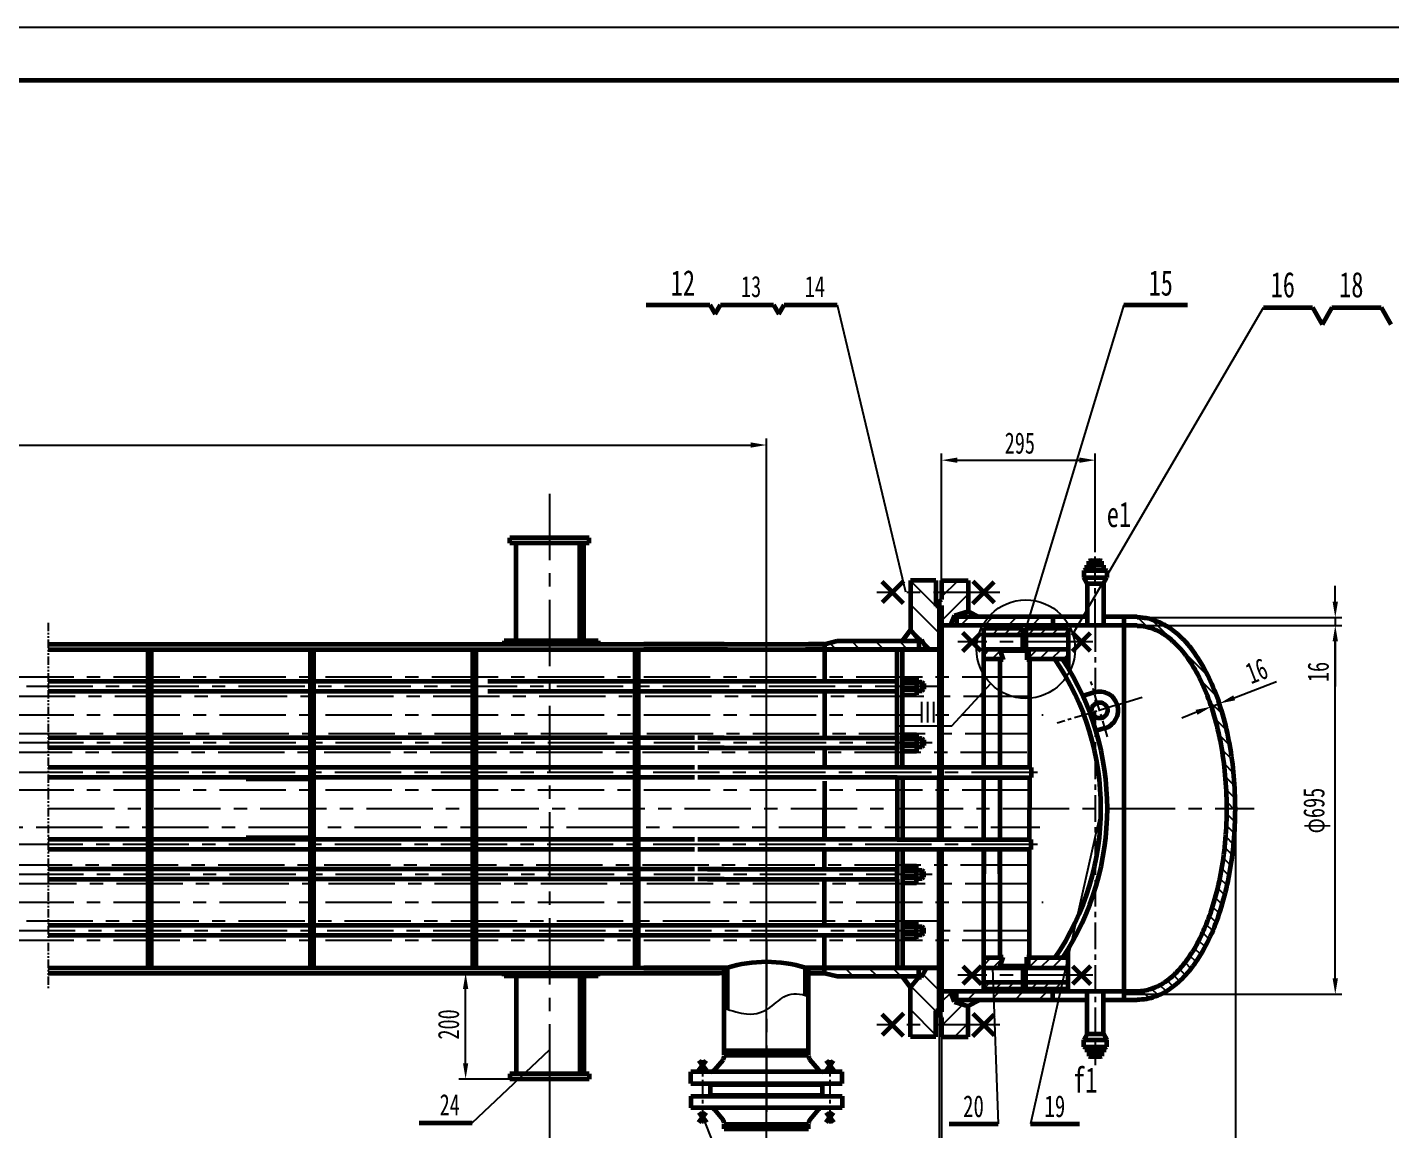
# Model space of a CAD drawing. Header units: millimetres. Extents: x 23903 to 90356, y -5632 to 81432.
# Drawn here: x 27675 to 30246, y 58534 to 60612 of the extents above; entities that cross this region are included whole.
import ezdxf

# ---------------------------------------------------------------- set-up
doc = ezdxf.new("R2010")
doc.units = ezdxf.units.MM
for name, pattern in [('CENTER', [50.8, 31.75, -6.35, 6.35, -6.35]), ('CENTERX2', [4, 2.5, -0.5, 0.5, -0.5]), ('PHANTOM2', [31.75, 15.875, -3.175, 3.175, -3.175, 3.175, -3.175])]:
    doc.linetypes.add(name, pattern=pattern)
doc.layers.get('0').update_dxf_attribs({"lineweight": 60})
doc.layers.get('DEFPOINTS').update_dxf_attribs({"color": 6, "linetype": 'PHANTOM2', "lineweight": 25})
doc.layers.add('CCX', color=3, linetype='Continuous', lineweight=25)
doc.layers.add('DD', color=4, linetype='CENTER', lineweight=25)
doc.styles.add('HZ', font='SIMFANG.TTF', dxfattribs={"width": 0.7})
doc.styles.add('HZ123', font='SIMFANG.TTF', dxfattribs={"width": 0.7, "height": 2.5})
doc.dimstyles.new('ISO-25$0', dxfattribs={"dimscale": 10, "dimtxt": 4, "dimasz": 3, "dimexe": 1.25, "dimexo": 0, "dimgap": 1.2, "dimtad": 1, "dimdec": 0, "dimtxsty": 'HZ', "dimcen": 0, "dimclrd": 256, "dimclrt": 256, "dimadec": 0, "dimazin": 0, "dimtfac": 1, "dimtdec": 0, "dimtmove": 0, "dimatfit": 2, "dimfxl": 1, "dimlwd": -1, "dimarcsym": 0})
pattern_1 = [(45, (14929.339, 50603.628), (-11.22532, 11.22532), [])]

# ---------------------------------------------------------------- blocks, each defined once
blk = doc.blocks.new('*D157')
at = {"layer": 'CCX', "color": 0, "lineweight": -2}
for p, q in [((28585, 58829.2), (28489.3, 58829.2)), ((28585, 58629.2), (28489.3, 58629.2))]:
    blk.add_line(p, q, dxfattribs=at)
at = {"layer": 'CCX'}
blk.add_line((28501.8, 58659.2), (28501.8, 58799.2), dxfattribs=at)
for points in [[(28496.8, 58799.2), (28506.8, 58799.2), (28501.8, 58829.2)], [(28496.8, 58659.2), (28506.8, 58659.2), (28501.8, 58629.2)]]:
    blk.add_solid(points, dxfattribs=at)
at = {"layer": 'DEFPOINTS', "color": 0}
for p in [(28501.8, 58829.2), (28585, 58829.2), (28585, 58629.2)]:
    blk.add_point(p, dxfattribs=at)
at = {"layer": 'CCX', "insert": (28469.8, 58732.3), "char_height": 40, "attachment_point": 5, "rotation": 90, "style": 'HZ'}
blk.add_mtext('200', dxfattribs=at)
blk = doc.blocks.new('*D159')
at = {"layer": 'CCX', "color": 0, "lineweight": -2}
for p, q in [((29399, 59569.2), (29399, 59808.3)), ((29689, 59622.7), (29689, 59808.3))]:
    blk.add_line(p, q, dxfattribs=at)
at = {"layer": 'CCX'}
blk.add_line((29429, 59795.8), (29659, 59795.8), dxfattribs=at)
for points in [[(29429, 59800.8), (29429, 59790.8), (29399, 59795.8)], [(29659, 59800.8), (29659, 59790.8), (29689, 59795.8)]]:
    blk.add_solid(points, dxfattribs=at)
at = {"layer": 'DEFPOINTS', "color": 0}
for p in [(29689, 59795.8), (29689, 59622.7), (29399, 59569.2)]:
    blk.add_point(p, dxfattribs=at)
at = {"layer": 'CCX', "insert": (29546.7, 59827.8), "char_height": 40, "attachment_point": 5, "style": 'HZ'}
blk.add_mtext('295', dxfattribs=at)
blk = doc.blocks.new('*D153')
at = {"layer": 'CCX', "color": 0, "lineweight": -2}
for p, q in [((29743, 59484.3), (30153.9, 59484.3)), ((29743, 58789.2), (30153.9, 58789.2))]:
    blk.add_line(p, q, dxfattribs=at)
at = {"layer": 'CCX'}
blk.add_line((30141.4, 58819.2), (30141.4, 59454.3), dxfattribs=at)
for points in [[(30136.4, 59454.3), (30146.4, 59454.3), (30141.4, 59484.3)], [(30136.4, 58819.2), (30146.4, 58819.2), (30141.4, 58789.2)]]:
    blk.add_solid(points, dxfattribs=at)
at = {"layer": 'DEFPOINTS', "color": 0}
for p in [(29743, 59484.3), (30141.4, 59484.3), (29743, 58789.2)]:
    blk.add_point(p, dxfattribs=at)
at = {"layer": 'CCX', "insert": (30106.4, 59135.3), "char_height": 40, "attachment_point": 5, "rotation": 90, "style": 'HZ'}
blk.add_mtext('φ695', dxfattribs=at)
blk = doc.blocks.new('*D161')
at = {"layer": 'CCX', "color": 0, "lineweight": -2}
for p, q in [((29953, 59139.2), (29953, 58379.5)), ((29399, 58756.2), (29399, 58379.5))]:
    blk.add_line(p, q, dxfattribs=at)
at = {"layer": 'CCX'}
blk.add_line((29429, 58392), (29923, 58392), dxfattribs=at)
for points in [[(29429, 58397), (29429, 58387), (29399, 58392)], [(29923, 58397), (29923, 58387), (29953, 58392)]]:
    blk.add_solid(points, dxfattribs=at)
at = {"layer": 'DEFPOINTS', "color": 0}
for p in [(29953, 59139.2), (29399, 58756.2), (29953, 58392)]:
    blk.add_point(p, dxfattribs=at)
at = {"layer": 'CCX', "insert": (29661.4, 58424), "char_height": 40, "attachment_point": 5, "style": 'HZ'}
blk.add_mtext('596', dxfattribs=at)
blk = doc.blocks.new('*D162')
at = {"layer": 'CCX', "color": 0, "lineweight": -2}
for p, q in [((29394.5, 58757.7), (29394.5, 58379.5)), ((29399, 58756.2), (29399, 58379.5))]:
    blk.add_line(p, q, dxfattribs=at)
at = {"layer": 'CCX'}
for p, q in [((29364.5, 58392), (29258.8, 58392)), ((29399, 58392), (29394.5, 58392)), ((29429, 58392), (29459, 58392))]:
    blk.add_line(p, q, dxfattribs=at)
for points in [[(29364.5, 58397), (29364.5, 58387), (29394.5, 58392)], [(29429, 58397), (29429, 58387), (29399, 58392)]]:
    blk.add_solid(points, dxfattribs=at)
at = {"layer": 'DEFPOINTS', "color": 0}
for p in [(29394.5, 58757.7), (29399, 58756.2), (29394.5, 58392)]:
    blk.add_point(p, dxfattribs=at)
at = {"layer": 'CCX', "insert": (29296.6, 58424), "char_height": 40, "attachment_point": 5, "style": 'HZ'}
blk.add_mtext('4.5', dxfattribs=at)
blk = doc.blocks.new('*D147')
at = {"layer": 'CCX'}
for p, q in [((29950.9, 59347.9), (30030.5, 59378.6)), ((29907.9, 59331.3), (29922.9, 59337.1)), ((29879.9, 59320.6), (29851.9, 59309.8))]:
    blk.add_line(p, q, dxfattribs=at)
at = {"layer": 'CCX', "color": 0, "lineweight": -2}
for p, q in [((29907.9, 59331.3), (29912.4, 59319.7)), ((29922.9, 59337.1), (29927.4, 59325.4))]:
    blk.add_line(p, q, dxfattribs=at)
at = {"layer": 'CCX'}
for points in [[(29878.1, 59325.2), (29881.7, 59315.9), (29907.9, 59331.3)], [(29949.1, 59352.6), (29952.7, 59343.2), (29922.9, 59337.1)]]:
    blk.add_solid(points, dxfattribs=at)
at = {"layer": 'DEFPOINTS', "color": 0}
for p in [(29907.9, 59331.3), (29922.9, 59337.1), (29922.9, 59337.1)]:
    blk.add_point(p, dxfattribs=at)
at = {"layer": 'CCX', "insert": (29993.2, 59398.5), "char_height": 40, "attachment_point": 5, "rotation": 21.076, "style": 'HZ'}
blk.add_mtext('16', dxfattribs=at)
blk = doc.blocks.new('*D156')
at = {"layer": 'CCX'}
for p, q in [((30141.4, 59529.2), (30141.4, 59559.2)), ((30141.4, 59499.2), (30141.4, 59484.3)), ((30141.4, 59454.3), (30141.4, 59369))]:
    blk.add_line(p, q, dxfattribs=at)
at = {"layer": 'CCX', "color": 0, "lineweight": -2}
for p, q in [((29743, 59499.2), (30153.9, 59499.2)), ((29743, 59484.3), (30153.9, 59484.3))]:
    blk.add_line(p, q, dxfattribs=at)
at = {"layer": 'CCX'}
for points in [[(30136.4, 59529.2), (30146.4, 59529.2), (30141.4, 59499.2)], [(30136.4, 59454.3), (30146.4, 59454.3), (30141.4, 59484.3)]]:
    blk.add_solid(points, dxfattribs=at)
at = {"layer": 'DEFPOINTS', "color": 0}
for p in [(29743, 59499.2), (29743, 59484.3), (30141.4, 59499.2)]:
    blk.add_point(p, dxfattribs=at)
at = {"layer": 'CCX', "insert": (30109.4, 59396.6), "char_height": 40, "attachment_point": 5, "rotation": 90, "style": 'HZ'}
blk.add_mtext('16', dxfattribs=at)
blk = doc.blocks.new('*D163')
at = {"layer": 'CCX', "color": 0, "lineweight": -2}
for p, q in [((25658, 59766.8), (25658, 59836.8)), ((29069, 58451.1), (29069, 59836.8))]:
    blk.add_line(p, q, dxfattribs=at)
at = {"layer": 'CCX'}
blk.add_line((25688, 59824.3), (29039, 59824.3), dxfattribs=at)
for points in [[(25688, 59829.3), (25688, 59819.3), (25658, 59824.3)], [(29039, 59829.3), (29039, 59819.3), (29069, 59824.3)]]:
    blk.add_solid(points, dxfattribs=at)
at = {"layer": 'DEFPOINTS', "color": 0}
for p in [(29069, 59824.3), (25658, 59766.8), (29069, 58451.1)]:
    blk.add_point(p, dxfattribs=at)
at = {"layer": 'CCX', "insert": (27498, 59856.3), "char_height": 40, "attachment_point": 5, "style": 'HZ'}
blk.add_mtext('5100', dxfattribs=at)
blk = doc.blocks.new('*D164')
at = {"layer": 'CCX', "color": 0, "lineweight": -2}
for p, q in [((25958, 58629.2), (25958, 58492.4)), ((28660, 58629.2), (28660, 58492.4))]:
    blk.add_line(p, q, dxfattribs=at)
at = {"layer": 'CCX'}
blk.add_line((25988, 58504.9), (28630, 58504.9), dxfattribs=at)
for points in [[(25988, 58509.9), (25988, 58499.9), (25958, 58504.9)], [(28630, 58509.9), (28630, 58499.9), (28660, 58504.9)]]:
    blk.add_solid(points, dxfattribs=at)
at = {"layer": 'DEFPOINTS', "color": 0}
for p in [(25958, 58629.2), (28660, 58629.2), (28660, 58504.9)]:
    blk.add_point(p, dxfattribs=at)
at = {"layer": 'CCX', "insert": (27356, 58536.9), "char_height": 40, "attachment_point": 5, "style": 'HZ'}
blk.add_mtext('4400', dxfattribs=at)

msp = doc.modelspace()

# ---------------------------------------------------------------- hatches: boundary and pattern name
at = {"layer": 'CCX'}
h = msp.add_hatch(dxfattribs=at)
h.set_pattern_fill('ANSI31', color=256, scale=10, angle=90, style=0)
h.set_pattern_definition([(135, (19.533, 7438.456), (-22.45064, -22.45064), [])])
h.paths.add_polyline_path([(29394.5, 59520.7), (29388.5, 59520.7), (29388.5, 59546.7), (29340.5, 59546.7), (29340.5, 59475.8), (29356.5, 59457.2), (29361.6, 59457.2), (29371.5, 59439.2), (29394.5, 59439.2)])
h.paths.add_polyline_path([(29388.5, 59569.2), (29340.5, 59569.2), (29340.5, 59546.7), (29388.5, 59546.7)])
h.paths.add_polyline_path([(29356.5, 59455.2), (29202.5, 59455.2), (29178.5, 59449.2), (29178.5, 59439.2), (29356.5, 59439.2)])
h.paths.add_polyline_path([(29356.5, 58839.2), (29178.5, 58839.2), (29178.5, 58829.2), (29202.5, 58823.2), (29356.5, 58823.2)])
h.paths.add_polyline_path([(29394.5, 58839.2), (29371.5, 58839.2), (29361.6, 58821.2), (29356.5, 58821.2), (29340.5, 58802.7), (29340.5, 58731.7), (29388.5, 58731.7), (29388.5, 58757.7), (29394.5, 58757.7)])
h.paths.add_polyline_path([(29388.5, 58731.7), (29340.5, 58731.7), (29340.5, 58709.2), (29388.5, 58709.2)])
h = msp.add_hatch(dxfattribs=at)
h.set_pattern_fill('ANSI31', color=256, scale=10, style=0)
h.set_pattern_definition([(45, (19.533, 7438.456), (-22.45064, 22.45064), [])])
h.paths.add_polyline_path([(29449, 58731.7), (29399, 58731.7), (29399, 58709.2), (29449, 58709.2)])
h.paths.add_polyline_path([(29449, 58767.2), (29423.4, 58775.2), (29415.7, 58794.2), (29399, 58794.2), (29399, 58756.2), (29393, 58756.2), (29393, 58751.2), (29399, 58745.2), (29399, 58731.7), (29449, 58731.7)])
h.paths.add_polyline_path([(29497, 58794.2), (29427, 58794.2), (29427, 58778.2), (29497.6, 58778.2)])
h.paths.add_polyline_path([(29609, 58794.2), (29497, 58794.2), (29497.6, 58778.2), (29609, 58778.2)])
h.paths.add_polyline_path([(29449, 59569.2), (29399, 59569.2), (29399, 59546.7), (29449, 59546.7)])
h.paths.add_polyline_path([(29449, 59546.7), (29399, 59546.7), (29399, 59533.2), (29393, 59527.2), (29393, 59522.2), (29399, 59522.2), (29399, 59484.3), (29415.7, 59484.3), (29423.4, 59503.2), (29449, 59511.2)])
h.paths.add_polyline_path([(29487.6, 59500.3), (29427, 59500.3), (29427, 59484.3), (29476.5, 59484.3, -0.052558)])
h.paths.add_polyline_path([(29609, 59500.3), (29487.6, 59500.3, 0.052558), (29476.5, 59484.3), (29609, 59484.3)])
h = msp.add_hatch(dxfattribs=at)
h.set_pattern_fill('ANSI31', color=256, scale=5, angle=90, style=0)
h.set_pattern_definition([(135, (19.533, 7438.456), (-11.22532, -11.22532), [])])
edge = h.paths.add_edge_path()
edge.add_spline(control_points=[(29768, 58795.2), (29772.4, 58795.2), (29776.9, 58795.6), (29790.7, 58797.9), (29800, 58801), (29815.3, 58809), (29821.4, 58812.9), (29833.5, 58822.3), (29839.4, 58827.7), (29851, 58839.8), (29856.6, 58846.6), (29867.4, 58861.4), (29872.6, 58869.5), (29882.6, 58886.9), (29887.4, 58896.2), (29896.3, 58915.8), (29900.5, 58926.1), (29910.2, 58953.2), (29915.4, 58970.5), (29924.1, 59006.8), (29927.7, 59025.7), (29933.2, 59064.4), (29935.1, 59084.3), (29937.1, 59124.4), (29937.2, 59144.6), (29935.7, 59184.8), (29934.1, 59204.8), (29929.2, 59243.9), (29925.9, 59263), (29917.6, 59299.7), (29912.7, 59317.3), (29901.4, 59350.5), (29895.1, 59366.1), (29881.1, 59394.8), (29873.6, 59407.9), (29857.5, 59431.1), (29849, 59441.3), (29833.9, 59455.9), (29827.6, 59461.1), (29814.7, 59469.9), (29808.1, 59473.5), (29796.7, 59478.3), (29791.9, 59479.9), (29782.2, 59482.1), (29777.4, 59482.8), (29771, 59483.2), (29769.5, 59483.2), (29768, 59483.2)], knot_values=[0, 0, 0, 0, 0.082756, 0.082756, 0.253847, 0.253847, 0.369412, 0.369412, 0.484977, 0.484977, 0.600542, 0.600542, 0.716108, 0.716108, 0.831673, 0.831673, 0.947238, 0.947238, 1.121518, 1.121518, 1.295799, 1.295799, 1.470079, 1.470079, 1.64436, 1.64436, 1.81864, 1.81864, 1.992921, 1.992921, 2.167201, 2.167201, 2.341482, 2.341482, 2.515762, 2.515762, 2.690043, 2.690043, 2.812545, 2.812545, 2.935048, 2.935048, 3.024275, 3.024275, 3.113502, 3.113502, 3.141593, 3.141593, 3.141593, 3.141593], degree=3, periodic=0)
edge.add_spline(control_points=[(29768, 58779.2), (29773.8, 58779.2), (29779.6, 58779.8), (29791.2, 58781.8), (29796.9, 58783.4), (29808.2, 58787.5), (29813.8, 58790), (29829.6, 58798.8), (29839.6, 58806.2), (29858.6, 58824), (29867.6, 58834.4), (29884.8, 58858.3), (29892.9, 58871.9), (29907.8, 58901.5), (29914.5, 58917.5), (29926.5, 58951.5), (29931.7, 58969.5), (29940.5, 59007.1), (29944.1, 59026.6), (29949.5, 59066.5), (29951.3, 59086.9), (29953.2, 59128.1), (29953.2, 59148.8), (29951.4, 59190), (29949.7, 59210.4), (29944.4, 59250.4), (29940.8, 59269.9), (29932.1, 59307.5), (29926.9, 59325.6), (29915, 59359.7), (29908.3, 59375.8), (29893.5, 59405.5), (29885.4, 59419.1), (29868.1, 59443.5), (29858.8, 59454.3), (29841.9, 59470.2), (29834.5, 59476), (29819.1, 59485.9), (29811.2, 59489.9), (29795, 59495.8), (29786.8, 59497.8), (29775, 59499.1), (29771.5, 59499.2), (29768, 59499.2)], knot_values=[0, 0, 0, 0, 0.089618, 0.089618, 0.179236, 0.179236, 0.268854, 0.268854, 0.438635, 0.438635, 0.608415, 0.608415, 0.782984, 0.782984, 0.957552, 0.957552, 1.132121, 1.132121, 1.30669, 1.30669, 1.481258, 1.481258, 1.655827, 1.655827, 1.830395, 1.830395, 2.004964, 2.004964, 2.179532, 2.179532, 2.354101, 2.354101, 2.52867, 2.52867, 2.703238, 2.703238, 2.831403, 2.831403, 2.959567, 2.959567, 3.087732, 3.087732, 3.141593, 3.141593, 3.141593, 3.141593], degree=3, periodic=0)
h = msp.add_hatch(dxfattribs=at)
h.set_pattern_fill('ANSI31', color=256, scale=5, style=0)
h.set_pattern_definition(pattern_1)
h.paths.add_polyline_path([(29514.5, 58857.7), (29478.5, 58857.7), (29478.5, 58838.7), (29552.5, 58838.7), (29552.5, 58842.2), (29509.5, 58842.2)])
h.paths.add_polyline_path([(29552.5, 58811.7), (29478.5, 58811.7), (29478.5, 58799.2), (29552.5, 58799.2)])
h.paths.add_polyline_path([(29552.5, 59479.2), (29478.5, 59479.2), (29478.5, 59466.7), (29552.5, 59466.7)])
h.paths.add_polyline_path([(29509.5, 59436.2), (29552.5, 59436.2), (29552.5, 59439.7), (29478.5, 59439.7), (29478.5, 59420.7), (29514.5, 59420.7)])
h = msp.add_hatch(dxfattribs=at)
h.set_pattern_fill('ANSI31', color=256, scale=5, style=0)
h.set_pattern_definition(pattern_1)
h.paths.add_polyline_path([(29638, 59479.2), (29558, 59479.2), (29558, 59466.7), (29638, 59466.7)])
h.paths.add_polyline_path([(29638, 59439.7), (29588, 59439.7), (29588, 59420.7), (29638, 59420.7)])
h.paths.add_polyline_path([(29588, 59439.7), (29558, 59439.7), (29558, 59438.2), (29563, 59438.2), (29563, 59420.7), (29588, 59420.7)])
h.paths.add_polyline_path([(29638, 58811.7), (29558, 58811.7), (29558, 58799.2), (29638, 58799.2)])
h.paths.add_polyline_path([(29638, 58857.7), (29588, 58857.7), (29588, 58838.7), (29638, 58838.7)])
h.paths.add_polyline_path([(29588, 58857.7), (29563, 58857.7), (29563, 58840.2), (29558, 58840.2), (29558, 58838.7), (29588, 58838.7)])

# ---------------------------------------------------------------- linework, layer by layer
for p, q in [((24275.9, 60511.7), (32335.9, 60511.7)), ((28842, 60088.7), (28962, 60088.7)), ((28962, 60088.7), (28972.1, 60071.3)), ((28972.1, 60071.3), (28982.2, 60088.8)), ((28982.2, 60088.8), (29082.2, 60088.8)), ((29082.2, 60088.7), (29092.3, 60071.3)), ((29092.3, 60071.3), (29102.4, 60088.8)), ((29102.4, 60088.8), (29202.4, 60088.8)), ((29743, 60088.7), (29863, 60088.7)), ((30098.4, 60083.5), (30116.8, 60051.8)), ((30135.1, 60083.5), (30116.8, 60051.8)), ((30227.6, 60083.5), (30245.9, 60051.8)), ((28585, 59639.2), (28585, 59649.2)), ((28735, 59649.2), (28585, 59649.2)), ((28735, 59639.2), (28585, 59639.2)), ((28597, 59455.2), (28597, 59639.2)), ((28717, 59455.2), (28717, 59639.2)), ((28725, 59455.2), (28725, 59639.2)), ((28735, 59639.2), (28735, 59649.2)), ((29669.2, 59589.3), (29667.5, 59587.6)), ((29667.5, 59587.6), (29710.4, 59587.6)), ((29667.5, 59587.6), (29667.5, 59574.7)), ((29669.2, 59589.3), (29708.7, 59589.3)), ((29672.7, 59597.9), (29677, 59597.9)), ((29672.7, 59597.9), (29689, 59597.9)), ((29672.7, 59589.3), (29672.7, 59597.9)), ((29677, 59597.9), (29677, 59605.6)), ((29680, 59606.5), (29698, 59606.5)), ((29683, 59605.6), (29683, 59597.9)), ((29705.2, 59597.9), (29689, 59597.9)), ((29695, 59605.6), (29695, 59597.9)), ((29701, 59597.9), (29701, 59605.6)), ((29705.2, 59597.9), (29701, 59597.9)), ((29705.2, 59589.3), (29705.2, 59597.9)), ((29708.7, 59589.3), (29710.4, 59587.6)), ((29710.4, 59587.6), (29710.4, 59574.7)), ((29327.6, 59568), (29286.9, 59527.3)), ((29327.6, 59525.5), (29286.9, 59566.2)), ((29340.5, 59569.2), (29340.5, 59475.8)), ((29388.5, 59569.2), (29340.5, 59569.2)), ((29388.5, 59569.2), (29388.5, 59520.7)), ((29399, 59569.2), (29449, 59569.2)), ((29399, 59569.2), (29399, 59533.2)), ((29449, 59569.2), (29449, 59511.2)), ((29457.8, 59568), (29498.5, 59527.3)), ((29457.8, 59525.5), (29498.5, 59566.2)), ((29667.5, 59574.7), (29710.4, 59574.7)), ((29673.5, 59563.6), (29667.5, 59574.7)), ((29673.5, 59563.6), (29704.4, 59563.6)), ((29673.5, 59563.6), (29673.5, 59484.1)), ((29704.4, 59563.6), (29710.4, 59574.7)), ((29704.4, 59563.6), (29704.4, 59484.3)), ((29394.5, 59520.7), (29388.5, 59520.7)), ((29393, 59527.2), (29399, 59533.2)), ((29393, 59527.2), (29393, 59520.7)), ((29399, 59522.2), (29393, 59522.2)), ((29394.5, 59522.2), (29394.5, 59139.2)), ((29399, 59522.2), (29399, 59139.2)), ((29423.4, 59503.2), (29449.9, 59511.5)), ((29449.5, 59511.4), (29469.9, 59500.3)), ((29399, 59489.2), (29394.5, 59489.2)), ((29768, 59484.3), (29399, 59484.3)), ((29423.4, 59503.2), (29415.7, 59484.3)), ((29423.4, 59503.2), (29417.7, 59489.2)), ((29673.5, 59500.3), (29427, 59500.3)), ((29427, 59500.3), (29427, 59484.3)), ((29609, 59500.3), (29609, 59479.2)), ((29768, 59500.3), (29704.4, 59500.3)), ((29743, 59499.2), (29743, 58779.2)), ((29340.5, 59475.8), (29324.7, 59455.2)), ((29356.5, 59457.2), (29340.5, 59475.8)), ((29356.5, 59457.2), (29361.6, 59457.2)), ((29356.5, 59457.2), (29356.5, 59439.2)), ((29361.6, 59457.2), (29371.5, 59439.2)), ((29439.4, 59436.1), (29473.6, 59470.4)), ((29473.6, 59436.1), (29439.4, 59470.4)), ((29478.5, 59479.2), (29552.5, 59479.2)), ((29478.5, 59219.6), (29478.5, 59479.2)), ((29478.5, 59466.7), (29552.5, 59466.7)), ((29552.5, 59436.2), (29552.5, 59479.2)), ((29558, 59479.2), (29638, 59479.2)), ((29558, 59479.2), (29558, 59436.2)), ((29558, 59466.7), (29638, 59466.7)), ((29638, 59479.2), (29638, 59404)), ((29645.9, 59436.1), (29680.2, 59470.4)), ((29680.2, 59436.1), (29645.9, 59470.4)), ((27714.7, 59449.2), (29178.5, 59449.2)), ((27714.7, 59439.2), (29178.5, 59439.2)), ((27903, 59437.7), (27903, 59262.6)), ((27903, 59437.2), (27903, 58841.7)), ((27903, 59437.2), (27903, 58841.7)), ((27903, 59437.2), (27909, 59437.2)), ((27903, 59437.2), (27903, 58841.7)), ((27903, 59437.2), (27903, 58841.7)), ((27909, 59437.2), (27909, 58841.7)), ((27909, 59437.2), (27909, 58841.7)), ((27909, 59437.2), (27909, 58841.7)), ((27909, 59437.2), (27909, 58841.7)), ((28209, 59437.7), (28209, 59262.6)), ((28209, 59437.2), (28209, 58841.7)), ((28209, 59437.2), (28209, 58841.7)), ((28209, 59437.2), (28215, 59437.2)), ((28209, 59437.2), (28209, 58841.7)), ((28209, 59437.2), (28209, 58841.7)), ((28215, 59437.2), (28215, 58841.7)), ((28215, 59437.2), (28215, 58841.7)), ((28215, 59437.2), (28215, 58841.7)), ((28215, 59437.2), (28215, 58841.7)), ((28515, 59437.7), (28515, 59262.6)), ((28515, 59437.2), (28515, 58841.7)), ((28515, 59437.2), (28515, 58841.7)), ((28515, 59437.2), (28515, 58841.7)), ((28515, 59437.2), (28515, 58841.7)), ((28521, 59437.2), (28521, 58841.7)), ((28521, 59437.2), (28521, 58841.7)), ((28521, 59437.2), (28521, 58841.7)), ((28521, 59437.2), (28521, 58841.7)), ((28751.9, 59455.2), (28574.4, 59455.2)), ((28574.4, 59455.2), (28574.4, 59449.2)), ((28751.9, 59455.2), (28751.9, 59449.2)), ((28821, 59437.2), (28821, 58841.7)), ((28821, 59437.2), (28821, 58841.7)), ((28821, 59437.2), (28821, 58841.7)), ((28821, 59437.2), (28821, 58841.7)), ((28821, 59437.2), (28821, 58841.7)), ((28827, 59437.2), (28827, 58841.7)), ((28827, 59437.2), (28827, 58841.7)), ((28827, 59437.2), (28827, 58841.7)), ((28827, 59437.2), (28827, 58841.7)), ((28827, 59437.2), (28827, 58841.7)), ((28989.5, 59449.2), (28837.9, 59449.2)), ((28995.5, 59439.2), (28837.9, 59439.2)), ((29394.5, 59439.2), (29142.5, 59439.2)), ((29142.5, 59439.2), (29394.5, 59439.2)), ((29178.5, 59449.2), (29148.5, 59449.2)), ((29148.5, 59449.2), (29178.5, 59449.2)), ((29178.5, 59449.2), (29148.5, 59449.2)), ((29178.5, 59449.2), (29202.5, 59455.2)), ((29178.5, 59449.2), (29178.5, 59439.2)), ((29178.5, 59439.2), (29178.5, 59378.8)), ((29202.5, 59455.2), (29356.5, 59455.2)), ((29315.5, 59272.4), (29315.5, 59439.2)), ((29325.5, 59262.6), (29325.5, 59439.2)), ((29478.5, 59439.7), (29552.5, 59439.7)), ((29509.5, 59436.2), (29515, 59419.2)), ((29563, 59436.2), (29509.5, 59436.2)), ((29558, 59439.7), (29638, 59439.7)), ((29558, 59438.2), (29563, 59438.2)), ((29560, 59436.2), (29560, 59419.2)), ((29563, 59438.2), (29563, 59419.2)), ((28827, 59419.2), (28827, 59219.6)), ((29514.5, 59420.7), (29478.5, 59420.7)), ((29509, 59419.2), (29509, 59219.6)), ((29515, 59419.2), (29509, 59419.2)), ((29638, 59420.7), (29560, 59420.7)), ((29565, 59419.2), (29560, 59419.2)), ((29565, 59420.7), (29565, 59287.6)), ((29565, 59419.2), (29565, 59219.6)), ((29325.5, 59353.6), (29325.5, 59385.1)), ((29325.5, 59385.1), (29352.1, 59385.1)), ((29352.1, 59385.1), (29352.1, 59353.6)), ((27903, 59378.8), (27714.7, 59378.8)), ((27903, 59359.8), (27714.7, 59359.8)), ((28026, 59378.8), (27909, 59378.8)), ((28026, 59359.8), (27909, 59359.8)), ((28209, 59378.8), (27932, 59378.8)), ((28209, 59359.8), (27932, 59359.8)), ((28332, 59378.8), (28215, 59378.8)), ((28332, 59359.8), (28215, 59359.8)), ((28515, 59378.8), (28238, 59378.8)), ((28515, 59359.8), (28238, 59359.8)), ((28821, 59378.8), (28544, 59378.8)), ((28821, 59359.8), (28544, 59359.8)), ((28989.5, 59378.8), (28827, 59378.8)), ((28989.5, 59359.8), (28827, 59359.8)), ((29315.5, 59378.8), (28958, 59378.8)), ((29315.5, 59359.8), (28958, 59359.8)), ((29178.5, 59359.8), (29178.5, 59327.4)), ((29351.4, 59375.9), (29324.7, 59375.9)), ((29352.1, 59362.8), (29325.5, 59362.8)), ((29362.8, 59377.3), (29362.8, 59361.3)), ((29362.8, 59377.3), (29365.5, 59374.7)), ((29362.8, 59361.3), (29365.5, 59364)), ((29365.5, 59374.7), (29365.5, 59364)), ((29687, 59357.8), (29664.3, 59350.9)), ((29178.5, 59351.7), (29178.5, 59268.4)), ((29325.5, 59353.6), (29352.1, 59353.6)), ((29325.5, 59353.6), (29352.1, 59353.6)), ((29325.5, 59247.5), (29325.5, 59279)), ((29325.5, 59279), (29352.1, 59279)), ((29352.1, 59279), (29352.1, 59247.5)), ((29707.2, 59290.8), (29690.3, 59285.7)), ((27903, 59272.7), (27714.7, 59272.7)), ((27903, 59253.7), (27714.7, 59253.7)), ((28026, 59272.4), (27909, 59272.4)), ((28026, 59253.7), (27909, 59253.7)), ((28209, 59272.4), (27932, 59272.4)), ((28209, 59253.7), (27932, 59253.7)), ((28332, 59272.4), (28215, 59272.4)), ((28332, 59253.7), (28215, 59253.7)), ((28515, 59272.4), (28238, 59272.4)), ((28515, 59253.7), (28238, 59253.7)), ((28638, 59272.4), (28521, 59272.4)), ((28638, 59253.7), (28521, 59253.7)), ((28821, 59272.4), (28544, 59272.4)), ((28821, 59253.7), (28544, 59253.7)), ((28933.5, 59272.4), (28827, 59272.4)), ((28877.5, 59272.4), (28827, 59272.4)), ((28933.5, 59253.7), (28827, 59253.7)), ((28877.5, 59253.7), (28827, 59253.7)), ((28989.5, 59272.4), (28939.5, 59272.4)), ((28989.5, 59253.7), (28939.5, 59253.7)), ((28958, 59272.4), (29315.5, 59272.4)), ((28958, 59253.7), (29315.5, 59253.7)), ((29315.5, 59275.8), (29315.5, 59250.8)), ((29315.5, 59219.6), (29315.5, 59262.6)), ((29351.4, 59269.8), (29324.7, 59269.8)), ((29325.5, 59219.6), (29325.5, 59262.6)), ((29352.1, 59256.7), (29325.5, 59256.7)), ((29362.8, 59271.2), (29362.8, 59255.2)), ((29362.8, 59271.2), (29365.5, 59268.6)), ((29362.8, 59255.2), (29365.5, 59257.9)), ((29365.5, 59268.6), (29365.5, 59257.9)), ((29394.5, 59262.6), (29394.5, 59219.6)), ((29399, 59262.6), (29399, 59219.6)), ((29478.5, 59219.6), (29478.5, 59262.6)), ((29509, 59262.6), (29509, 59216.6)), ((29565, 59262.6), (29565, 59219.6)), ((29565, 59262.6), (29565, 59216.6)), ((29178.5, 59249.7), (29178.5, 59215.6)), ((29325.5, 59247.5), (29352.1, 59247.5)), ((29325.5, 59247.5), (29352.1, 59247.5)), ((27903, 59216.6), (27714.7, 59216.6)), ((27903, 59216.6), (27782, 59216.6)), ((28209, 59216.6), (27909, 59216.6)), ((28209, 59216.6), (28088, 59216.6)), ((28515, 59216.6), (28215, 59216.6)), ((28821, 59216.6), (28521, 59216.6)), ((28933.5, 59216.6), (28827, 59216.6)), ((29568, 59216.6), (28939.5, 59216.6)), ((29568, 59216.6), (29568, 59197.7)), ((27903, 59197.6), (27714.7, 59197.6)), ((27903, 59197.6), (27782, 59197.6)), ((28209, 59197.6), (27909, 59197.6)), ((28209, 59194.6), (28088, 59194.6)), ((28515, 59197.6), (28215, 59197.6)), ((28821, 59197.6), (28521, 59197.6)), ((28933.5, 59197.6), (28827, 59197.6)), ((29315.5, 59197.6), (28939.5, 59197.6)), ((29178.5, 59190.6), (29178.5, 59079.9)), ((29315.5, 59197.6), (29568, 59197.7)), ((29315.5, 59194.6), (29315.5, 59083.9)), ((29325.5, 59194.6), (29325.5, 59083.9)), ((29325.5, 59194.6), (29325.5, 59194.6)), ((29394.5, 59083.9), (29394.5, 59194.6)), ((29399, 59194.6), (29399, 59083.9)), ((29478.5, 59161.9), (29478.5, 59194.7)), ((29478.5, 59083.9), (29478.5, 59194.6)), ((29509, 59197.7), (29509, 59083.9)), ((29509, 59194.7), (29509, 59161.9)), ((29565, 59197.7), (29565, 59139.2)), ((29565, 59194.7), (29565, 59161.9)), ((29178.5, 59079.9), (29178.5, 59139.5)), ((29565, 59080.8), (29565, 59139.2)), ((29565, 59083.9), (29565, 59134.2)), ((27903, 59080.9), (27714.7, 59080.9)), ((27903, 59080.9), (27782, 59080.9)), ((28209, 59080.9), (27909, 59080.9)), ((28209, 59083.9), (28088, 59083.9)), ((28515, 59080.9), (28215, 59080.9)), ((28821, 59080.9), (28521, 59080.9)), ((28933.5, 59080.9), (28827, 59080.9)), ((29315.5, 59080.9), (28939.5, 59080.9)), ((29315.5, 59080.9), (29568, 59080.8)), ((29325.5, 59083.9), (29325.5, 59083.9)), ((29568, 59061.9), (29568, 59080.8)), ((27903, 59061.9), (27714.7, 59061.9)), ((27903, 59061.9), (27782, 59061.9)), ((28209, 59061.9), (27909, 59061.9)), ((28209, 59061.9), (28088, 59061.9)), ((28515, 59061.9), (28215, 59061.9)), ((28821, 59061.9), (28521, 59061.9)), ((28933.5, 59061.9), (28827, 59061.9)), ((29568, 59061.9), (28939.5, 59061.9)), ((29178.5, 59020.7), (29178.5, 59061.9)), ((29315.5, 59058.9), (29315.5, 59015.9)), ((29325.5, 59058.9), (29325.5, 59015.9)), ((29394.5, 58757.7), (29394.5, 59061.9)), ((29394.5, 59015.9), (29394.5, 59058.9)), ((29399, 59061.9), (29399, 58756.2)), ((29399, 59015.9), (29399, 59058.9)), ((29478.5, 58935.5), (29478.5, 59058.9)), ((29478.5, 59058.9), (29478.5, 59015.9)), ((29509, 59015.9), (29509, 59061.9)), ((29509, 59058.9), (29509, 58935.5)), ((29565, 59015.9), (29565, 59061.9)), ((29565, 59016), (29565, 59058.9)), ((29565, 58935.5), (29565, 59058.9)), ((29565, 59015.9), (29565, 59058.9)), ((27903, 59024.7), (27714.7, 59024.7)), ((28026, 59024.7), (27909, 59024.7)), ((28209, 59024.7), (27932, 59024.7)), ((28332, 59024.7), (28215, 59024.7)), ((28515, 59024.7), (28238, 59024.7)), ((28638, 59024.7), (28521, 59024.7)), ((28821, 59024.7), (28544, 59024.7)), ((28933.5, 59024.7), (28827, 59024.7)), ((28877.5, 59024.7), (28827, 59024.7)), ((28989.5, 59024.7), (28939.5, 59024.7)), ((28958, 59024.7), (29315.5, 59024.7)), ((29315.5, 59002.7), (29315.5, 59027.7)), ((29325.5, 59031), (29325.5, 58999.5)), ((29325.5, 59031), (29352.1, 59031)), ((29325.5, 59031), (29352.1, 59031)), ((29352.1, 59021.8), (29325.5, 59021.8)), ((29352.1, 58999.5), (29352.1, 59031)), ((29362.8, 59007.2), (29362.8, 59023.2)), ((29362.8, 59023.2), (29365.5, 59020.6)), ((29365.5, 59009.9), (29365.5, 59020.6)), ((27903, 59005.7), (27714.7, 59005.7)), ((28026, 59006), (27909, 59006)), ((28209, 59006), (27932, 59006)), ((28332, 59006), (28215, 59006)), ((28515, 59006), (28238, 59006)), ((28638, 59006), (28521, 59006)), ((28821, 59006), (28544, 59006)), ((28933.5, 59006), (28827, 59006)), ((28877.5, 59006), (28827, 59006)), ((28989.5, 59006), (28939.5, 59006)), ((28958, 59006), (29315.5, 59006)), ((29178.5, 58918.7), (29178.5, 59002)), ((29315.5, 59006), (29315.5, 58839.2)), ((29351.4, 59008.7), (29324.7, 59008.7)), ((29325.5, 58999.5), (29325.5, 58839.2)), ((29325.5, 58999.5), (29352.1, 58999.5)), ((29362.8, 59007.2), (29365.5, 59009.9)), ((29478.5, 58799.2), (29478.5, 58991)), ((29509, 58991), (29509, 58857.7)), ((29565, 58859.2), (29565, 58991)), ((29178.5, 58918.6), (29178.5, 58951.1)), ((27903, 58918.7), (27714.7, 58918.7)), ((28026, 58918.7), (27909, 58918.7)), ((28209, 58918.7), (27932, 58918.7)), ((28332, 58918.7), (28215, 58918.7)), ((28515, 58918.7), (28238, 58918.7)), ((28638, 58918.7), (28521, 58918.7)), ((28821, 58918.7), (28544, 58918.7)), ((28989.5, 58918.7), (28827, 58918.7)), ((29315.5, 58918.7), (28958, 58918.7)), ((29325.5, 58925), (29325.5, 58893.5)), ((29325.5, 58925), (29352.1, 58925)), ((29325.5, 58925), (29352.1, 58925)), ((29352.1, 58893.5), (29352.1, 58925)), ((29362.8, 58901.2), (29362.8, 58917.2)), ((29362.8, 58917.2), (29365.5, 58914.6)), ((27903, 58899.7), (27714.7, 58899.7)), ((28026, 58899.7), (27909, 58899.7)), ((28209, 58899.7), (27932, 58899.7)), ((28332, 58899.7), (28215, 58899.7)), ((28515, 58899.7), (28238, 58899.7)), ((28638, 58899.7), (28521, 58899.7)), ((28821, 58899.7), (28544, 58899.7)), ((28989.5, 58899.7), (28827, 58899.7)), ((29315.5, 58899.7), (28958, 58899.7)), ((29178.5, 58839.2), (29178.5, 58899.6)), ((29351.4, 58902.7), (29324.7, 58902.7)), ((29352.1, 58915.8), (29325.5, 58915.8)), ((29325.5, 58893.5), (29352.1, 58893.5)), ((29362.8, 58901.2), (29365.5, 58903.9)), ((29365.5, 58903.9), (29365.5, 58914.6)), ((29638, 58799.2), (29638, 58874.5)), ((27903, 58841.7), (27909, 58841.7)), ((27903, 58841.7), (27909, 58841.7)), ((28209, 58841.7), (28215, 58841.7)), ((28209, 58841.7), (28215, 58841.7)), ((28515, 58841.7), (28521, 58841.7)), ((28515, 58841.7), (28521, 58841.7)), ((28821, 58841.7), (28827, 58841.7)), ((28821, 58841.7), (28827, 58841.7)), ((28821, 58841.7), (28827, 58841.7)), ((28821, 58841.7), (28827, 58841.7)), ((29473.6, 58842.4), (29439.4, 58808.1)), ((29439.4, 58842.4), (29473.6, 58808.1)), ((29514.5, 58857.7), (29478.5, 58857.7)), ((29515, 58859.2), (29509, 58859.2)), ((29509.5, 58842.2), (29515, 58859.2)), ((29563, 58842.2), (29509.5, 58842.2)), ((29552.5, 58842.2), (29552.5, 58799.2)), ((29558, 58799.2), (29558, 58842.2)), ((29558, 58840.2), (29563, 58840.2)), ((29565, 58859.2), (29560, 58859.2)), ((29560, 58842.2), (29560, 58859.2)), ((29638, 58857.7), (29560, 58857.7)), ((29563, 58840.2), (29563, 58859.2)), ((29680.2, 58842.4), (29645.9, 58808.1)), ((29645.9, 58842.4), (29680.2, 58808.1)), ((27714.7, 58839.2), (28986.5, 58839.2)), ((27714.7, 58829.2), (28980.5, 58829.2)), ((28574.4, 58823.2), (28574.4, 58829.2)), ((28751.9, 58823.2), (28574.4, 58823.2)), ((28597, 58823.2), (28597, 58639.2)), ((28717, 58823.2), (28717, 58639.2)), ((28725, 58823.2), (28725, 58639.2)), ((28751.9, 58823.2), (28751.9, 58829.2)), ((28995.5, 58839.2), (28837.9, 58839.2)), ((28989.5, 58829.2), (28837.9, 58829.2)), ((28989.5, 58674.2), (28989.5, 58839.2)), ((28995.5, 58761), (28995.5, 58839.2)), ((29239, 58839.2), (29142.5, 58839.2)), ((29142.5, 58839.2), (29394.5, 58839.2)), ((29142.5, 58787), (29142.5, 58839.2)), ((29148.5, 58674.2), (29148.5, 58839.2)), ((29178.5, 58829.2), (29148.5, 58829.2)), ((29148.5, 58829.2), (29178.5, 58829.2)), ((29394.5, 58839.2), (29162.5, 58839.2)), ((29178.5, 58829.2), (29178.5, 58839.2)), ((29178.5, 58829.2), (29202.5, 58823.2)), ((29202.5, 58823.2), (29356.5, 58823.2)), ((29340.5, 58802.7), (29324.7, 58823.2)), ((29356.5, 58821.2), (29340.5, 58802.7)), ((29356.5, 58821.2), (29356.5, 58839.2)), ((29356.5, 58821.2), (29361.6, 58821.2)), ((29361.6, 58821.2), (29371.5, 58839.2)), ((29478.5, 58838.7), (29552.5, 58838.7)), ((29558, 58838.7), (29638, 58838.7)), ((29340.5, 58709.2), (29340.5, 58802.7)), ((29340.5, 58709.2), (29340.5, 58790.6)), ((29399, 58789.2), (29394.5, 58789.2)), ((29399, 58789.2), (29394.5, 58789.2)), ((29689, 58794.2), (29399, 58794.2)), ((29423.4, 58775.2), (29415.7, 58794.2)), ((29427, 58778.2), (29427, 58794.2)), ((29478.5, 58811.7), (29552.5, 58811.7)), ((29478.5, 58799.2), (29552.5, 58799.2)), ((29558, 58811.7), (29638, 58811.7)), ((29558, 58799.2), (29638, 58799.2)), ((29609, 58778.2), (29609, 58799.2)), ((29673.5, 58714.4), (29673.5, 58794.2)), ((29768, 58794.2), (29689, 58794.2)), ((29704.4, 58714.4), (29704.4, 58794.2)), ((29768, 58795.2), (29768, 58794.2)), ((29423.4, 58775.2), (29449.9, 58767)), ((29673.5, 58778.2), (29427, 58778.2)), ((29449, 58709.2), (29449, 58767.2)), ((29449.5, 58767.1), (29469.9, 58778.2)), ((29768, 58778.2), (29704.4, 58778.2)), ((29768, 58779.2), (29768, 58778.2)), ((29327.6, 58753), (29286.9, 58712.3)), ((29327.6, 58753), (29286.9, 58712.3)), ((29327.6, 58710.5), (29286.9, 58751.2)), ((29327.6, 58710.5), (29286.9, 58751.2)), ((29394.5, 58757.7), (29388.5, 58757.7)), ((29388.5, 58709.2), (29388.5, 58757.7)), ((29388.5, 58709.2), (29388.5, 58757.7)), ((29394.5, 58757.7), (29388.5, 58757.7)), ((29393, 58751.2), (29393, 58757.7)), ((29393, 58751.2), (29393, 58757.7)), ((29399, 58756.2), (29393, 58756.2)), ((29399, 58756.2), (29393, 58756.2)), ((29393, 58751.2), (29399, 58745.2)), ((29393, 58751.2), (29399, 58745.2)), ((29399, 58709.2), (29399, 58745.2)), ((29399, 58745.2), (29399, 58709.2)), ((29399, 58745.2), (29399, 58709.2)), ((29399, 58709.2), (29399, 58745.2)), ((29457.8, 58753), (29498.5, 58712.3)), ((29457.8, 58710.5), (29498.5, 58751.2)), ((29673.5, 58714.4), (29667.5, 58703.3)), ((29673.5, 58714.4), (29704.4, 58714.4)), ((29704.4, 58714.4), (29710.4, 58703.3)), ((29388.5, 58709.2), (29340.5, 58709.2)), ((29388.5, 58709.2), (29340.5, 58709.2)), ((29399, 58709.2), (29449, 58709.2)), ((29667.5, 58690.4), (29667.5, 58703.3)), ((29667.5, 58703.3), (29710.4, 58703.3)), ((29669.2, 58688.7), (29667.5, 58690.4)), ((29667.5, 58690.4), (29710.4, 58690.4)), ((29669.2, 58688.7), (29708.7, 58688.7)), ((29672.7, 58688.7), (29672.7, 58680.2)), ((29705.2, 58688.7), (29705.2, 58680.2)), ((29708.7, 58688.7), (29710.4, 58690.4)), ((29710.4, 58690.4), (29710.4, 58703.3)), ((28941.6, 58645.2), (28955.6, 58664.1)), ((28956.4, 58645.1), (28942.3, 58664.1)), ((28971, 58646.8), (28987.1, 58665.8)), ((28989.5, 58683.2), (29148.5, 58683.2)), ((28989.5, 58674.2), (29148.5, 58674.2)), ((29166.9, 58646.8), (29150.8, 58665.8)), ((29181.5, 58645.1), (29195.6, 58664.1)), ((29196.3, 58645.2), (29182.3, 58664.1)), ((29672.7, 58680.2), (29689, 58680.2)), ((29672.7, 58680.2), (29677, 58680.2)), ((29677, 58680.2), (29677, 58672.4)), ((29680, 58671.6), (29698, 58671.6)), ((29683, 58672.4), (29683, 58680.2)), ((29705.2, 58680.2), (29689, 58680.2)), ((29695, 58672.4), (29695, 58680.2)), ((29701, 58680.2), (29701, 58672.4)), ((29705.2, 58680.2), (29701, 58680.2)), ((28735, 58639.2), (28585, 58639.2)), ((28585, 58639.2), (28585, 58629.2)), ((28735, 58639.2), (28735, 58629.2)), ((29211.5, 58643.2), (28926.5, 58643.2)), ((28926.5, 58621.2), (28926.5, 58643.2)), ((29211.5, 58621.2), (29211.5, 58643.2)), ((28735, 58629.2), (28585, 58629.2)), ((28926.5, 58621.2), (29211.5, 58621.2)), ((28963.5, 58619.2), (28963.5, 58621.2)), ((28963.5, 58619.2), (28963.5, 58621.2)), ((28963.5, 58619.2), (29174.5, 58619.2)), ((28963.5, 58599.2), (28963.5, 58619.2)), ((29174.5, 58619.2), (29174.5, 58621.2)), ((29174.5, 58599.2), (29174.5, 58619.2)), ((28926.5, 58597.2), (28926.5, 58575.2)), ((28926.5, 58597.2), (29211.5, 58597.2)), ((28963.5, 58599.2), (29174.5, 58599.2)), ((28963.5, 58599.2), (28963.5, 58597.2)), ((29174.5, 58599.2), (29174.5, 58597.2)), ((29211.5, 58597.2), (29211.5, 58575.2)), ((29211.5, 58575.2), (28926.5, 58575.2)), ((28941.6, 58547.5), (28955.6, 58566.4)), ((28956.4, 58547.4), (28942.3, 58566.4)), ((28971, 58571.7), (28987.1, 58552.6)), ((29166.9, 58571.7), (29150.8, 58552.6)), ((29181.5, 58547.4), (29195.6, 58566.4)), ((29196.3, 58547.5), (29182.3, 58566.4)), ((28414, 58546.6), (28514, 58546.6)), ((28989.5, 58544.2), (29148.5, 58544.2)), ((28989.5, 58535.3), (28989.5, 58544.2)), ((28989.5, 58535.3), (29148.5, 58535.3)), ((29148.5, 58535.3), (29148.5, 58544.2))]:
    msp.add_line(p, q)
at = {"color": 0}
for p, q in [((30005.9, 60083.5), (30098.4, 60083.5)), ((30135.1, 60083.5), (30227.6, 60083.5)), ((29413.4, 58545.2), (29505.9, 58545.2)), ((29566.8, 58545.2), (29659.3, 58545.2))]:
    msp.add_line(p, q, dxfattribs=at)
at = {"linetype": 'CENTERX2', "ltscale": 50}
for p, q in [((29352.1, 59377.3), (29362.8, 59377.3)), ((29352.1, 59361.3), (29362.8, 59361.3)), ((29352.1, 59271.2), (29362.8, 59271.2)), ((29352.1, 59255.2), (29362.8, 59255.2)), ((29352.1, 59023.2), (29362.8, 59023.2)), ((29352.1, 59007.2), (29362.8, 59007.2)), ((29352.1, 58917.2), (29362.8, 58917.2)), ((29352.1, 58901.2), (29362.8, 58901.2))]:
    msp.add_line(p, q, dxfattribs=at)
msp.add_circle((29697.1, 59324.3), 15)
for centre, radius, start, end in [((29680, 59600.9), 5.59, 57.5288, 122.4712), ((29680, 59600.9), 5.59, 57.5288, 122.4712), ((29689, 59585), 21.4, 73.7398, 106.2602), ((29689, 59585), 21.4, 73.7398, 106.2602), ((29698, 59600.9), 5.59, 57.5288, 122.4712), ((29698, 59600.9), 5.59, 57.5288, 122.4712), ((29199.7, 59139.2), 500, 325.7365, 34.2635), ((29199.7, 59139.2), 512, 326.6464, 33.3536), ((29697.1, 59324.3), 35, 286.7914, 106.7914), ((29069, 58592.8), 257.2, 73.3954, 106.6046), ((28979.5, 58672.3), 10, 319.7953, 0), ((29158.5, 58672.3), 10, 180, 220.2047), ((29680, 58677.2), 5.59, 237.5288, 302.4712), ((29680, 58677.2), 5.59, 237.5288, 302.4712), ((29689, 58693), 21.4, 253.7398, 286.2602), ((29689, 58693), 21.4, 253.7398, 286.2602), ((29698, 58677.2), 5.59, 237.5288, 302.4712), ((29698, 58677.2), 5.59, 237.5288, 302.4712), ((28963.4, 58653.2), 10, 270, 319.7953), ((29174.6, 58653.2), 10, 220.2047, 270), ((28963.4, 58565.2), 10, 40.2047, 90), ((29174.6, 58565.2), 10, 90, 139.7953), ((28979.5, 58546.2), 10, 0, 40.2047), ((29158.5, 58546.2), 10, 139.7953, 180)]:
    msp.add_arc(centre, radius, start, end)
for points, knots in [([(29768, 58779.2), (29773.8, 58779.2), (29779.6, 58779.8), (29791.2, 58781.8), (29796.9, 58783.4), (29808.2, 58787.5), (29813.8, 58790), (29829.6, 58798.8), (29839.6, 58806.2), (29858.6, 58824), (29867.6, 58834.4), (29884.8, 58858.3), (29892.9, 58871.9), (29907.8, 58901.5), (29914.5, 58917.5), (29926.5, 58951.5), (29931.7, 58969.5), (29940.5, 59007.1), (29944.1, 59026.6), (29949.5, 59066.5), (29951.3, 59086.9), (29953.2, 59128.1), (29953.2, 59148.8), (29951.4, 59190), (29949.7, 59210.4), (29944.4, 59250.4), (29940.8, 59269.9), (29932.1, 59307.5), (29926.9, 59325.6), (29915, 59359.7), (29908.3, 59375.8), (29893.5, 59405.5), (29885.4, 59419.1), (29868.1, 59443.5), (29858.8, 59454.3), (29841.9, 59470.2), (29834.5, 59476), (29819.1, 59485.9), (29811.2, 59489.9), (29795, 59495.8), (29786.8, 59497.8), (29775, 59499.1), (29771.5, 59499.2), (29768, 59499.2)], [0, 0, 0, 0, 0.089618, 0.089618, 0.179236, 0.179236, 0.268854, 0.268854, 0.438635, 0.438635, 0.608415, 0.608415, 0.782984, 0.782984, 0.957552, 0.957552, 1.132121, 1.132121, 1.30669, 1.30669, 1.481258, 1.481258, 1.655827, 1.655827, 1.830395, 1.830395, 2.004964, 2.004964, 2.179532, 2.179532, 2.354101, 2.354101, 2.52867, 2.52867, 2.703238, 2.703238, 2.831403, 2.831403, 2.959567, 2.959567, 3.087732, 3.087732, 3.141593, 3.141593, 3.141593, 3.141593]), ([(29768, 58795.2), (29772.4, 58795.2), (29776.9, 58795.6), (29790.7, 58797.9), (29800, 58801), (29815.3, 58809), (29821.4, 58812.9), (29833.5, 58822.3), (29839.4, 58827.7), (29851, 58839.8), (29856.6, 58846.6), (29867.4, 58861.4), (29872.6, 58869.5), (29882.6, 58886.9), (29887.4, 58896.2), (29896.3, 58915.8), (29900.5, 58926.1), (29910.2, 58953.2), (29915.4, 58970.5), (29924.1, 59006.8), (29927.7, 59025.7), (29933.2, 59064.4), (29935.1, 59084.3), (29937.1, 59124.4), (29937.2, 59144.6), (29935.7, 59184.8), (29934.1, 59204.8), (29929.2, 59243.9), (29925.9, 59263), (29917.6, 59299.7), (29912.7, 59317.3), (29901.4, 59350.5), (29895.1, 59366.1), (29881.1, 59394.8), (29873.6, 59407.9), (29857.5, 59431.1), (29849, 59441.3), (29833.9, 59455.9), (29827.6, 59461.1), (29814.7, 59469.9), (29808.1, 59473.5), (29796.7, 59478.3), (29791.9, 59479.9), (29782.2, 59482.1), (29777.4, 59482.8), (29771, 59483.2), (29769.5, 59483.2), (29768, 59483.2)], [0, 0, 0, 0, 0.082756, 0.082756, 0.253847, 0.253847, 0.369412, 0.369412, 0.484977, 0.484977, 0.600542, 0.600542, 0.716108, 0.716108, 0.831673, 0.831673, 0.947238, 0.947238, 1.121518, 1.121518, 1.295799, 1.295799, 1.470079, 1.470079, 1.64436, 1.64436, 1.81864, 1.81864, 1.992921, 1.992921, 2.167201, 2.167201, 2.341482, 2.341482, 2.515762, 2.515762, 2.690043, 2.690043, 2.812545, 2.812545, 2.935048, 2.935048, 3.024275, 3.024275, 3.113502, 3.113502, 3.141593, 3.141593, 3.141593, 3.141593])]:
    msp.add_open_spline(points, degree=3, knots=knots)
at = {"layer": 'CCX'}
for p, q in [((24025.9, 60611.7), (32435.9, 60611.7)), ((29202.4, 60088.8), (29331.3, 59547.6)), ((29743, 60088.7), (29558, 59479.2)), ((29647, 59469.3), (30005.9, 60083.5)), ((29359.2, 59381.7), (29359.2, 59362.9)), ((29418.5, 59294.9), (29491.7, 59374.7)), ((29318.5, 59294.9), (29418.5, 59294.9)), ((29359.2, 59275.6), (29359.2, 59256.8)), ((29699.7, 59134.2), (29566.8, 58545.2)), ((29359.2, 59002.9), (29359.2, 59021.7)), ((29359.2, 58896.9), (29359.2, 58915.7)), ((29495.4, 58838.7), (29505.9, 58545.2)), ((28514, 58546.6), (28660, 58684.7)), ((28949, 58557.5), (28979.9, 58479.1))]:
    msp.add_line(p, q, dxfattribs=at)
at = {"layer": 'CCX', "linetype": 'CENTERX2', "ltscale": 50}
for p, q in [((29352.1, 59374.7), (29365.5, 59374.7)), ((29352.1, 59364), (29365.5, 59364)), ((29352.1, 59268.6), (29365.5, 59268.6)), ((29352.1, 59257.9), (29365.5, 59257.9)), ((29352.1, 59020.6), (29365.5, 59020.6)), ((29352.1, 59009.9), (29365.5, 59009.9)), ((29352.1, 58914.6), (29365.5, 58914.6)), ((29352.1, 58903.9), (29365.5, 58903.9))]:
    msp.add_line(p, q, dxfattribs=at)
at = {"layer": 'CCX'}
msp.add_circle((29558, 59439.7), 92.8, dxfattribs=at)
msp.add_open_spline([(28989.5, 58763.3), (29003.5, 58757.8), (29064.8, 58739.4), (29095.1, 58794.2), (29132.8, 58790.7), (29148.5, 58785)], degree=3, knots=[57.941846, 57.941846, 57.941846, 57.941846, 84.997262, 166.611874, 217.691122, 217.691122, 217.691122, 217.691122], dxfattribs=at)
at = {"layer": 'DD', "linetype": 'CENTERX2', "ltscale": 50}
for p, q in [((28660, 59732.6), (28660, 58553.4)), ((29508.7, 59546.7), (29276.8, 59546.7)), ((29684.2, 59453.2), (29429.8, 59453.2)), ((25237.9, 59387.3), (29583, 59387.3)), ((29398.7, 59369.3), (27652.7, 59369.3)), ((25240.6, 59351.3), (29589.1, 59351.3)), ((25237.9, 59316), (29590.6, 59316)), ((25243.4, 59280.6), (29583, 59280.6)), ((29381.7, 59263.2), (27652.7, 59263.2)), ((25235.1, 59245.3), (29581.5, 59245.3)), ((29580.3, 59207.1), (27652.7, 59207.1)), ((25237.9, 59174.6), (29584.5, 59174.6)), ((27714.7, 59139.2), (29988.2, 59139.2)), ((27092.3, 59103.9), (29584.5, 59103.9)), ((29580.3, 59071.4), (27652.7, 59071.4)), ((25235.1, 59033.2), (29581.5, 59033.2)), ((25243.4, 58997.8), (29583, 58997.8)), ((29381.7, 59015.2), (27652.7, 59015.2)), ((25237.9, 58962.5), (29590.6, 58962.5)), ((29398.7, 58927.1), (27652.7, 58927.1)), ((25240.6, 58909.2), (29589.1, 58909.2)), ((29069, 58892.7), (29069, 58543.2)), ((25237.9, 58891.1), (29583, 58891.1)), ((25237.9, 58891.1), (29583, 58891.1)), ((29684.2, 58825.2), (29429.8, 58825.2)), ((29508.7, 58731.7), (29276.8, 58731.7))]:
    msp.add_line(p, q, dxfattribs=at)
at = {"layer": 'DD', "linetype": 'CENTERX2', "ltscale": 20}
for q in [(29689, 59622.7), (29689, 58655.3)]:
    msp.add_line((29689, 59484.3), q, dxfattribs=at)
at = {"layer": 'DD'}
for p, q in [((29712.2, 59274.3), (29680.7, 59378.5)), ((29777.2, 59348.4), (29617, 59300.1))]:
    msp.add_line(p, q, dxfattribs=at)
at = {"layer": 'DD', "lineweight": -3}
for p, q in [((28949, 58545.5), (28949, 58665.2)), ((29189, 58545.5), (29189, 58665.2))]:
    msp.add_line(p, q, dxfattribs=at)
at = {"layer": 'DEFPOINTS'}
msp.add_line((27714.7, 59489.4), (27714.7, 58800.4), dxfattribs=at)

# ---------------------------------------------------------------- texts
at = {"color": 0, "style": 'HZ', "width": 0.7}
for s, height, p in [('12', 48, (28888.6, 60106)), ('15', 48, (29789.5, 60105.9)), ('13', 40, (29021, 60103.1)), ('14', 40, (29141.2, 60103.1)), ('16', 48, (30019.6, 60102.6)), ('18', 48, (30148.8, 60102.6)), ('24', 40, (28452.8, 58561))]:
    msp.add_text(s, height=height, dxfattribs=at).set_placement(p)
at = {"style": 'HZ123', "width": 0.7}
for s, p in [('20', (29439.7, 58557.7)), ('19', (29593.1, 58557.7))]:
    msp.add_text(s, height=41.14, dxfattribs=at).set_placement(p)
at = {"layer": 'CCX', "width": 0.7}
for s, height, style, p in [('e1', 48, 'HZ123', (29710.7, 59669.7)), ('Ⅲ', 40, 'HZ', (29353.7, 59300.9)), ('f1', 48, 'HZ123', (29647.1, 58603.6))]:
    msp.add_text(s, height=height, dxfattribs=dict(at, style=style)).set_placement(p)

# ---------------------------------------------------------------- dimensions: what is measured, and where the dimension line sits
at = {"layer": 'CCX'}
for base, p1, p2, text, picture, middle in [((29069, 59824.3), (25658, 59766.8), (29069, 58451.1), '5100', '*D163', (27498, 59824.3)), ((29689, 59795.8), (29399, 59569.2), (29689, 59622.7), '295', '*D159', (29546.7, 59795.8)), ((29953, 58392), (29399, 58756.2), (29953, 59139.2), '596', '*D161', (29661.4, 58392)), ((29394.5, 58392), (29399, 58756.2), (29394.5, 58757.7), '4.5', '*D162', (29296.6, 58392)), ((28660, 58504.9), (25958, 58629.2), (28660, 58629.2), '4400', '*D164', (27356, 58504.9))]:
    dim = msp.add_linear_dim(base=base, p1=p1, p2=p2, text=text, dimstyle='ISO-25$0', dxfattribs=at)
    dim.commit()
    dim.dimension.update_dxf_attribs({"geometry": picture, "text_midpoint": middle, "dimtype": 160})
for base, p1, p2, angle, text, picture, middle, dimtype in [((30141.4, 59499.2), (29743, 59484.3), (29743, 59499.2), 90, '16', '*D156', (30141.4, 59396.6), 160), ((30141.4, 59484.3), (29743, 58789.2), (29743, 59484.3), 90, 'φ<>', '*D153', (30141.4, 59135.3), 160), ((29922.9, 59337.1), (29907.9, 59331.3), (29922.9, 59337.1), 21.076, '16', '*D147', (30004.7, 59368.6), 161)]:
    dim = msp.add_linear_dim(base=base, p1=p1, p2=p2, angle=angle, text=text, dimstyle='ISO-25$0', dxfattribs=at)
    dim.commit()
    dim.dimension.update_dxf_attribs({"geometry": picture, "text_midpoint": middle, "dimtype": dimtype})
dim = msp.add_linear_dim(base=(28501.8, 58829.2), p1=(28585, 58629.2), p2=(28585, 58829.2), angle=90, dimstyle='ISO-25$0', dxfattribs=at)
dim.commit()
dim.dimension.update_dxf_attribs({"geometry": '*D157', "text_midpoint": (28501.8, 58732.3), "dimtype": 160})

doc.saveas('drawing.dxf')
